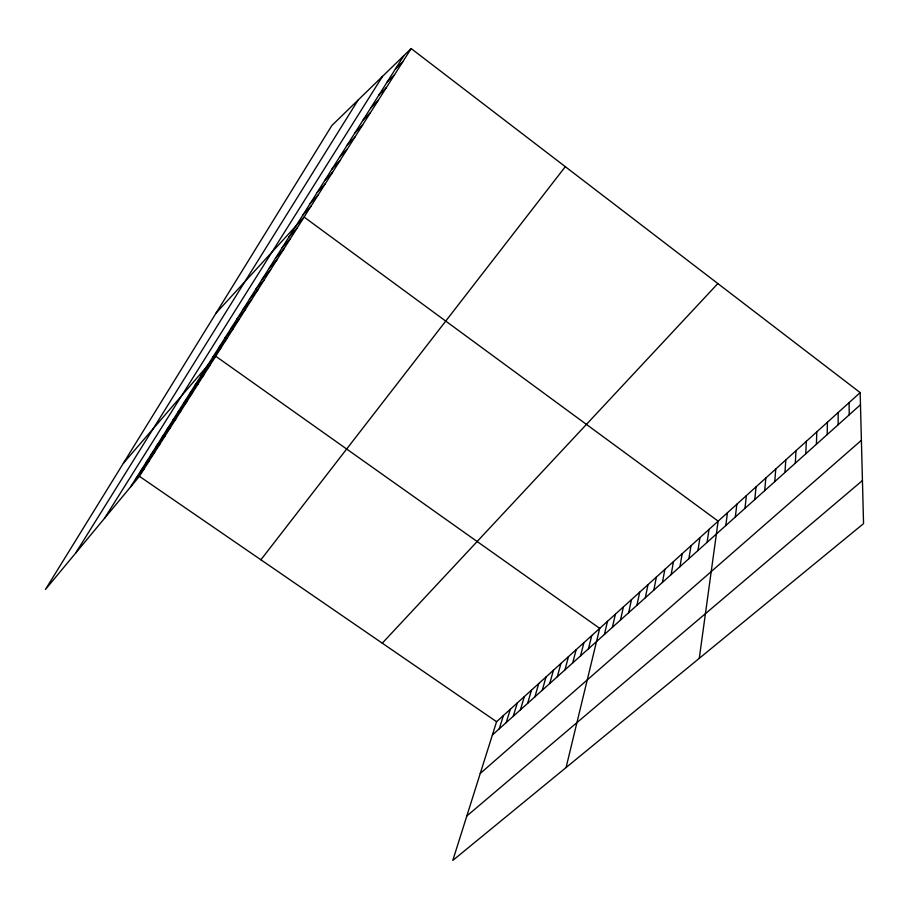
<?xml version="1.0" encoding="UTF-8"?>
<svg xmlns="http://www.w3.org/2000/svg" width="909" height="909" viewBox="0 0 909 909"><rect width="100%" height="100%" fill="white"/><g stroke="black" fill="none" stroke-linecap="round" stroke-linejoin="round"><path stroke-width="1.36" d="M838.132 424.764L838.178 412.516M827.201 434.57L827.406 422.265M816.418 444.251L816.793 431.866M805.794 453.784L806.317 441.354M795.307 463.192L795.989 450.694M784.967 472.464L785.796 459.92M774.775 481.622L775.752 469.021M764.719 490.644L765.832 477.998M754.788 499.552L756.038 486.86M744.994 508.336L746.38 495.598M735.336 517.005L736.858 504.222M725.802 525.561L727.45 512.744M699.282 658.321L718.155 521.141L304.106 217.069L216.012 313.173M707.1 542.332L708.997 529.447M697.942 550.559L699.941 537.639M688.886 558.683L691.01 545.718M679.955 566.693L682.182 553.706M671.137 574.613L673.467 561.592M662.422 582.43L664.865 569.386M653.821 590.146L656.366 577.079M645.333 597.758L647.981 584.669M636.936 605.292L639.686 592.179M628.653 612.723L631.494 599.588M620.472 620.063L623.404 606.917M612.393 627.324L615.404 614.154M604.405 634.482L607.507 621.301M566.068 767.56L599.701 628.369L215.706 356.214L123.351 463.283M588.475 648.776L591.759 635.561M580.544 655.889L583.908 642.663M572.704 662.922L576.147 649.685M564.966 669.876L568.477 656.628M557.319 676.739L560.91 663.479M549.752 683.511L553.422 670.251M542.287 690.215L546.025 676.955M534.912 696.839L538.719 683.568M527.618 703.384L531.492 690.113M520.403 709.861L524.345 696.578M513.278 716.247L517.289 702.964M506.233 722.575L510.301 709.281M499.268 728.813L503.404 715.531M860.164 392.608L496.575 721.712L452.796 860.437L863.55 523.629L860.164 392.608L411.163 48.563L331.842 125.544L45.45 589.475L139.407 476.316L411.163 48.563M75.663 553.081L358.112 100.047M104.49 518.369L382.496 76.39M130.453 487.099L403.903 55.608M260.894 559.785L565.307 166.677M135.498 479.134L144.44 468.396M145.77 462.942L154.678 452.273M140.6 471.089L149.53 460.386M150.996 454.693L159.893 444.069M156.28 446.342L165.165 435.763M167.063 429.332L175.914 418.844M161.643 437.888L170.517 427.355M172.562 420.662L181.391 410.232M178.119 411.891L186.936 401.505M183.754 403.005L192.549 392.677M189.458 394.006L198.23 383.734M195.23 384.882L203.98 374.678M201.082 375.656L209.809 365.509M212.831 357.112L221.512 347.09M218.739 347.795L227.386 337.841M224.716 338.364L233.329 328.479M230.761 328.808L239.351 318.991M236.897 319.139L245.453 309.39M243.112 309.333L251.634 299.663M249.407 299.391L257.895 289.812M255.793 289.323L264.235 279.824M262.258 279.131L270.666 269.712M268.803 268.791L277.177 259.463M275.45 258.315L283.778 249.077M282.176 247.691L290.46 238.544M289.005 236.919L297.243 227.886M302.936 214.933L311.071 206.104M310.049 203.707L318.139 194.992M317.264 192.333L325.297 183.72M382.28 643.174L717.849 283.563M324.57 180.789L332.558 172.301M332.001 169.074L339.921 160.711M339.523 157.2L347.386 148.951M347.158 145.145L354.953 137.032M354.908 132.919L362.634 124.942M362.771 120.511L370.429 112.671M370.758 107.91L378.337 100.229M378.86 95.127L386.37 87.594M387.075 82.151L394.506 74.777M395.426 68.982L402.778 61.767M492.383 734.995L860.471 404.721M480.247 773.457L861.391 440.297M466.817 815.998L862.436 480.543M139.407 476.316L496.575 721.712M849.086 402.63L849.222 414.811"/></g></svg>
